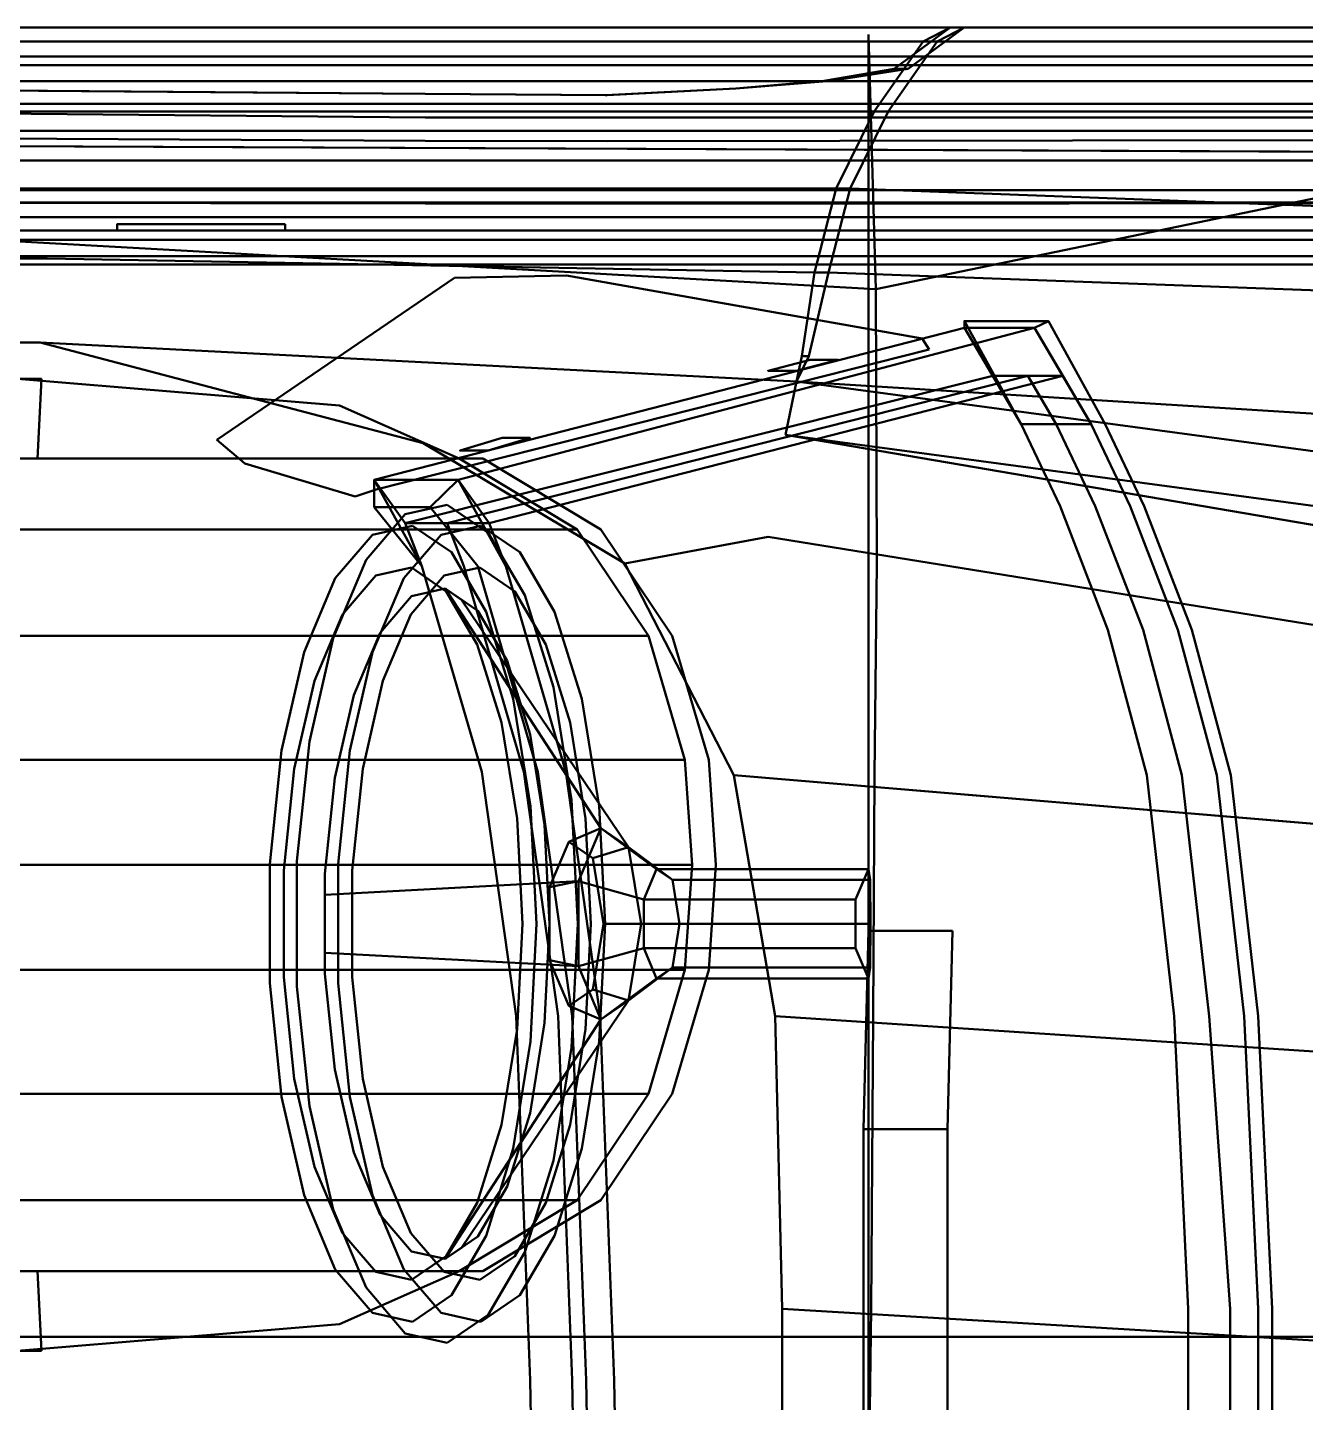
# Model space of a CAD drawing. Header units: inches. Extents: x 297.28 to 301.23, y -10.28 to -8.52.
# Drawn here: x 298.982 to 299.562, y -9.248 to -8.624 of the extents above; entities that cross this region are included whole.
import ezdxf

# ---------------------------------------------------------------- set-up
doc = ezdxf.new("R2010")
doc.units = ezdxf.units.IN
doc.header["$MEASUREMENT"] = 0
for name, color, linetype, lineweight in [('Ford-Aro-Volante-3D', 1, 'CONTINUOUS', 50), ('Ford-Butacas-3D', 5, 'CONTINUOUS', 50), ('Ford-chasis', 1, 'CONTINUOUS', 50), ('Ford-Cromados', 2, 'CONTINUOUS', 50), ('Ford-Eje-Volante-3D', 3, 'CONTINUOUS', 50), ('Ford-Fondo-3D', 6, 'CONTINUOUS', 50), ('Ford-Parabrisas-3D', 5, 'CONTINUOUS', 50), ('Ford-Plastic-Negro-3D', 6, 'CONTINUOUS', 50), ('Ford-Rayos-Volante-3D', 2, 'CONTINUOUS', 50), ('Ford-Tablero-3D', 30, 'CONTINUOUS', 50)]:
    doc.layers.add(name, color=color, linetype=linetype, lineweight=lineweight)

msp = doc.modelspace()

# ---------------------------------------------------------------- linework, layer by layer
at = {"layer": 'Ford-Aro-Volante-3D', "invisible_edges": 5}
for points in [[(299.1215, -8.87411, 0.70073), (299.13544, -8.86586, 0.69069), (299.15322, -8.84511, 0.74047), (299.13839, -8.8544, 0.74802)], [(299.15258, -8.87411, 0.68963), (299.13544, -8.86586, 0.69069), (299.15322, -8.84511, 0.74047), (299.16947, -8.8544, 0.73692)], [(299.13839, -8.8544, 0.74802), (299.15322, -8.84511, 0.74047), (299.17226, -8.84087, 0.7938), (299.15649, -8.85037, 0.79868)], [(299.16947, -8.8544, 0.73692), (299.15322, -8.84511, 0.74047), (299.17226, -8.84087, 0.7938), (299.18756, -8.85037, 0.78758)], [(299.15649, -8.85037, 0.79868), (299.17226, -8.84087, 0.7938), (299.19088, -8.8535, 0.84594), (299.17418, -8.86237, 0.84821)], [(299.18756, -8.85037, 0.78758), (299.17226, -8.84087, 0.7938), (299.19088, -8.8535, 0.84594), (299.20525, -8.86237, 0.83711)], [(299.13982, -8.87297, 0.75201), (299.13839, -8.8544, 0.74802), (299.15649, -8.85037, 0.79868), (299.15601, -8.86936, 0.79734)], [(299.15601, -8.86936, 0.79734), (299.15649, -8.85037, 0.79868), (299.17418, -8.86237, 0.84821), (299.17184, -8.8801, 0.84165)], [(299.17089, -8.87297, 0.74091), (299.16947, -8.8544, 0.73692), (299.18756, -8.85037, 0.78758), (299.18708, -8.86936, 0.78624)], [(299.18708, -8.86936, 0.78624), (299.18756, -8.85037, 0.78758), (299.20525, -8.86237, 0.83711), (299.20291, -8.8801, 0.83056)], [(299.12471, -8.8906, 0.7097), (299.1215, -8.87411, 0.70073), (299.13839, -8.8544, 0.74802), (299.13982, -8.87297, 0.75201)], [(299.15578, -8.8906, 0.6986), (299.15258, -8.87411, 0.68963), (299.16947, -8.8544, 0.73692), (299.17089, -8.87297, 0.74091)], [(299.17418, -8.86237, 0.84821), (299.19088, -8.8535, 0.84594), (299.20742, -8.8819, 0.89225), (299.18989, -8.88934, 0.8922)], [(299.20525, -8.86237, 0.83711), (299.19088, -8.8535, 0.84594), (299.20742, -8.8819, 0.89225), (299.22096, -8.88934, 0.88111)], [(299.17184, -8.8801, 0.84165), (299.17418, -8.86237, 0.84821), (299.18989, -8.88934, 0.8922), (299.18589, -8.90424, 0.88102)], [(299.20291, -8.8801, 0.83056), (299.20525, -8.86237, 0.83711), (299.22096, -8.88934, 0.88111), (299.21697, -8.90424, 0.86992)], [(299.10732, -8.90774, 0.66101), (299.12051, -8.90126, 0.64888), (299.13544, -8.86586, 0.69069), (299.1215, -8.87411, 0.70073)], [(299.13839, -8.90774, 0.64991), (299.12051, -8.90126, 0.64888), (299.13544, -8.86586, 0.69069), (299.15258, -8.87411, 0.68963)], [(299.15607, -8.88226, 0.74846), (299.13982, -8.87297, 0.75201), (299.15601, -8.86936, 0.79734), (299.17131, -8.87886, 0.79112)], [(299.17131, -8.87886, 0.79112), (299.15601, -8.86936, 0.79734), (299.17184, -8.8801, 0.84165), (299.1862, -8.88897, 0.83283)], [(299.15607, -8.88226, 0.74846), (299.17089, -8.87297, 0.74091), (299.18708, -8.86936, 0.78624), (299.17131, -8.87886, 0.79112)], [(299.17131, -8.87886, 0.79112), (299.18708, -8.86936, 0.78624), (299.20291, -8.8801, 0.83056), (299.1862, -8.88897, 0.83283)], [(299.11202, -8.9207, 0.67416), (299.10732, -8.90774, 0.66101), (299.1215, -8.87411, 0.70073), (299.12471, -8.8906, 0.7097)], [(299.14185, -8.89885, 0.70863), (299.12471, -8.8906, 0.7097), (299.13982, -8.87297, 0.75201), (299.15607, -8.88226, 0.74846)], [(299.14309, -8.9207, 0.66306), (299.13839, -8.90774, 0.64991), (299.15258, -8.87411, 0.68963), (299.15578, -8.8906, 0.6986)], [(299.14185, -8.89885, 0.70863), (299.15578, -8.8906, 0.6986), (299.17089, -8.87297, 0.74091), (299.15607, -8.88226, 0.74846)], [(299.1862, -8.88897, 0.83283), (299.17184, -8.8801, 0.84165), (299.18589, -8.90424, 0.88102), (299.19943, -8.91168, 0.86988)], [(299.1862, -8.88897, 0.83283), (299.20291, -8.8801, 0.83056), (299.21697, -8.90424, 0.86992), (299.19943, -8.91168, 0.86988)], [(299.18989, -8.88934, 0.8922), (299.20742, -8.8819, 0.89225), (299.22041, -8.92352, 0.92862), (299.20223, -8.92889, 0.92676)], [(299.22096, -8.88934, 0.88111), (299.20742, -8.8819, 0.89225), (299.22041, -8.92352, 0.92862), (299.2333, -8.92889, 0.91566)], [(299.1299, -8.92718, 0.67518), (299.11202, -8.9207, 0.67416), (299.12471, -8.8906, 0.7097), (299.14185, -8.89885, 0.70863)], [(299.1299, -8.92718, 0.67518), (299.14309, -8.9207, 0.66306), (299.15578, -8.8906, 0.6986), (299.14185, -8.89885, 0.70863)], [(299.18589, -8.90424, 0.88102), (299.18989, -8.88934, 0.8922), (299.20223, -8.92889, 0.92676), (299.19694, -8.93962, 0.91194)], [(299.21697, -8.90424, 0.86992), (299.22096, -8.88934, 0.88111), (299.2333, -8.92889, 0.91566), (299.22801, -8.93962, 0.90084)], [(299.0971, -8.95231, 0.63239), (299.10975, -8.94818, 0.61876), (299.12051, -8.90126, 0.64888), (299.10732, -8.90774, 0.66101)], [(299.12817, -8.95231, 0.62129), (299.10975, -8.94818, 0.61876), (299.12051, -8.90126, 0.64888), (299.13839, -8.90774, 0.64991)], [(299.10287, -8.96058, 0.64855), (299.0971, -8.95231, 0.63239), (299.10732, -8.90774, 0.66101), (299.11202, -8.9207, 0.67416)], [(299.13394, -8.96058, 0.63745), (299.12817, -8.95231, 0.62129), (299.13839, -8.90774, 0.64991), (299.14309, -8.9207, 0.66306)], [(299.19943, -8.91168, 0.86988), (299.18589, -8.90424, 0.88102), (299.19694, -8.93962, 0.91194), (299.20983, -8.94498, 0.89898)], [(299.19943, -8.91168, 0.86988), (299.21697, -8.90424, 0.86992), (299.22801, -8.93962, 0.90084), (299.20983, -8.94498, 0.89898)], [(299.12129, -8.96471, 0.65108), (299.10287, -8.96058, 0.64855), (299.11202, -8.9207, 0.67416), (299.1299, -8.92718, 0.67518)], [(299.12129, -8.96471, 0.65108), (299.13394, -8.96058, 0.63745), (299.14309, -8.9207, 0.66306), (299.1299, -8.92718, 0.67518)], [(299.20223, -8.92889, 0.92676), (299.22041, -8.92352, 0.92862), (299.2287, -8.97468, 0.95182), (299.2101, -8.97749, 0.9488)], [(299.2333, -8.92889, 0.91566), (299.22041, -8.92352, 0.92862), (299.2287, -8.97468, 0.95182), (299.24118, -8.97749, 0.9377)], [(299.19694, -8.93962, 0.91194), (299.20223, -8.92889, 0.92676), (299.2101, -8.97749, 0.9488), (299.20398, -8.98311, 0.93166)], [(299.22801, -8.93962, 0.90084), (299.2333, -8.92889, 0.91566), (299.24118, -8.97749, 0.9377), (299.23505, -8.98311, 0.92056)], [(299.20983, -8.94498, 0.89898), (299.19694, -8.93962, 0.91194), (299.20398, -8.98311, 0.93166), (299.21646, -8.98591, 0.91754)], [(299.20983, -8.94498, 0.89898), (299.22801, -8.93962, 0.90084), (299.23505, -8.98311, 0.92056), (299.21646, -8.98591, 0.91754)], [(299.09175, -9.00386, 0.61741), (299.10412, -9.00244, 0.60299), (299.10975, -8.94818, 0.61876), (299.0971, -8.95231, 0.63239)], [(299.09809, -9.0067, 0.63515), (299.09175, -9.00386, 0.61741), (299.0971, -8.95231, 0.63239), (299.10287, -8.96058, 0.64855)], [(299.12282, -9.00386, 0.60632), (299.10412, -9.00244, 0.60299), (299.10975, -8.94818, 0.61876), (299.12817, -8.95231, 0.62129)], [(299.12916, -9.0067, 0.62406), (299.12282, -9.00386, 0.60632), (299.12817, -8.95231, 0.62129), (299.13394, -8.96058, 0.63745)], [(299.11679, -9.00812, 0.63847), (299.09809, -9.0067, 0.63515), (299.10287, -8.96058, 0.64855), (299.12129, -8.96471, 0.65108)], [(299.11679, -9.00812, 0.63847), (299.12916, -9.0067, 0.62406), (299.13394, -8.96058, 0.63745), (299.12129, -8.96471, 0.65108)], [(299.20398, -8.98311, 0.93166), (299.2101, -8.97749, 0.9488), (299.21281, -9.03083, 0.95637), (299.2064, -9.03083, 0.93843)], [(299.2101, -8.97749, 0.9488), (299.2287, -8.97468, 0.95182), (299.23155, -9.03083, 0.95979), (299.21281, -9.03083, 0.95637)], [(299.24118, -8.97749, 0.9377), (299.2287, -8.97468, 0.95182), (299.23155, -9.03083, 0.95979), (299.24388, -9.03083, 0.94528)], [(299.23505, -8.98311, 0.92056), (299.24118, -8.97749, 0.9377), (299.24388, -9.03083, 0.94528), (299.23747, -9.03083, 0.92734)], [(299.21646, -8.98591, 0.91754), (299.20398, -8.98311, 0.93166), (299.2064, -9.03083, 0.93843), (299.21873, -9.03083, 0.92391)], [(299.21646, -8.98591, 0.91754), (299.23505, -8.98311, 0.92056), (299.23747, -9.03083, 0.92734), (299.21873, -9.03083, 0.92391)], [(299.09175, -9.05781, 0.61741), (299.10412, -9.05923, 0.60299), (299.10412, -9.00244, 0.60299), (299.09175, -9.00386, 0.61741)], [(299.12282, -9.05781, 0.60632), (299.10412, -9.05923, 0.60299), (299.10412, -9.00244, 0.60299), (299.12282, -9.00386, 0.60632)], [(299.09809, -9.05497, 0.63515), (299.09175, -9.05781, 0.61741), (299.09175, -9.00386, 0.61741), (299.09809, -9.0067, 0.63515)], [(299.11679, -9.05355, 0.63847), (299.09809, -9.05497, 0.63515), (299.09809, -9.0067, 0.63515), (299.11679, -9.00812, 0.63847)], [(299.11679, -9.05355, 0.63847), (299.12916, -9.05497, 0.62406), (299.12916, -9.0067, 0.62406), (299.11679, -9.00812, 0.63847)], [(299.12916, -9.05497, 0.62406), (299.12282, -9.05781, 0.60632), (299.12282, -9.00386, 0.60632), (299.12916, -9.0067, 0.62406)], [(299.21873, -9.03083, 0.92391), (299.2064, -9.03083, 0.93843), (299.20398, -9.07856, 0.93166), (299.21646, -9.07576, 0.91754)], [(299.2064, -9.03083, 0.93843), (299.21281, -9.03083, 0.95637), (299.2101, -9.08418, 0.9488), (299.20398, -9.07856, 0.93166)], [(299.21281, -9.03083, 0.95637), (299.23155, -9.03083, 0.95979), (299.2287, -9.08699, 0.95182), (299.2101, -9.08418, 0.9488)], [(299.21873, -9.03083, 0.92391), (299.23747, -9.03083, 0.92734), (299.23505, -9.07856, 0.92056), (299.21646, -9.07576, 0.91754)], [(299.24388, -9.03083, 0.94528), (299.23155, -9.03083, 0.95979), (299.2287, -9.08699, 0.95182), (299.24118, -9.08418, 0.9377)], [(299.23747, -9.03083, 0.92734), (299.24388, -9.03083, 0.94528), (299.24118, -9.08418, 0.9377), (299.23505, -9.07856, 0.92056)], [(299.10287, -9.10109, 0.64855), (299.0971, -9.10936, 0.63239), (299.09175, -9.05781, 0.61741), (299.09809, -9.05497, 0.63515)], [(299.0971, -9.10936, 0.63239), (299.10975, -9.11349, 0.61876), (299.10412, -9.05923, 0.60299), (299.09175, -9.05781, 0.61741)], [(299.12129, -9.09696, 0.65108), (299.10287, -9.10109, 0.64855), (299.09809, -9.05497, 0.63515), (299.11679, -9.05355, 0.63847)], [(299.12817, -9.10936, 0.62129), (299.10975, -9.11349, 0.61876), (299.10412, -9.05923, 0.60299), (299.12282, -9.05781, 0.60632)], [(299.12129, -9.09696, 0.65108), (299.13394, -9.10109, 0.63745), (299.12916, -9.05497, 0.62406), (299.11679, -9.05355, 0.63847)], [(299.13394, -9.10109, 0.63745), (299.12817, -9.10936, 0.62129), (299.12282, -9.05781, 0.60632), (299.12916, -9.05497, 0.62406)], [(299.21646, -9.07576, 0.91754), (299.20398, -9.07856, 0.93166), (299.19694, -9.12205, 0.91194), (299.20983, -9.11668, 0.89898)], [(299.21646, -9.07576, 0.91754), (299.23505, -9.07856, 0.92056), (299.22801, -9.12205, 0.90084), (299.20983, -9.11668, 0.89898)], [(299.20398, -9.07856, 0.93166), (299.2101, -9.08418, 0.9488), (299.20223, -9.13278, 0.92676), (299.19694, -9.12205, 0.91194)], [(299.23505, -9.07856, 0.92056), (299.24118, -9.08418, 0.9377), (299.2333, -9.13278, 0.91566), (299.22801, -9.12205, 0.90084)], [(299.2101, -9.08418, 0.9488), (299.2287, -9.08699, 0.95182), (299.22041, -9.13815, 0.92862), (299.20223, -9.13278, 0.92676)], [(299.24118, -9.08418, 0.9377), (299.2287, -9.08699, 0.95182), (299.22041, -9.13815, 0.92862), (299.2333, -9.13278, 0.91566)], [(299.11202, -9.14097, 0.67416), (299.10732, -9.15393, 0.66101), (299.0971, -9.10936, 0.63239), (299.10287, -9.10109, 0.64855)], [(299.1299, -9.13449, 0.67518), (299.11202, -9.14097, 0.67416), (299.10287, -9.10109, 0.64855), (299.12129, -9.09696, 0.65108)], [(299.1299, -9.13449, 0.67518), (299.14309, -9.14097, 0.66306), (299.13394, -9.10109, 0.63745), (299.12129, -9.09696, 0.65108)], [(299.14309, -9.14097, 0.66306), (299.13839, -9.15393, 0.64991), (299.12817, -9.10936, 0.62129), (299.13394, -9.10109, 0.63745)], [(299.10732, -9.15393, 0.66101), (299.12051, -9.16041, 0.64888), (299.10975, -9.11349, 0.61876), (299.0971, -9.10936, 0.63239)], [(299.13839, -9.15393, 0.64991), (299.12051, -9.16041, 0.64888), (299.10975, -9.11349, 0.61876), (299.12817, -9.10936, 0.62129)], [(299.20983, -9.11668, 0.89898), (299.19694, -9.12205, 0.91194), (299.18589, -9.15743, 0.88102), (299.19943, -9.14999, 0.86988)], [(299.20983, -9.11668, 0.89898), (299.22801, -9.12205, 0.90084), (299.21697, -9.15743, 0.86992), (299.19943, -9.14999, 0.86988)], [(299.19694, -9.12205, 0.91194), (299.20223, -9.13278, 0.92676), (299.18989, -9.17233, 0.8922), (299.18589, -9.15743, 0.88102)], [(299.22801, -9.12205, 0.90084), (299.2333, -9.13278, 0.91566), (299.22096, -9.17233, 0.88111), (299.21697, -9.15743, 0.86992)], [(299.20223, -9.13278, 0.92676), (299.22041, -9.13815, 0.92862), (299.20742, -9.17977, 0.89225), (299.18989, -9.17233, 0.8922)], [(299.2333, -9.13278, 0.91566), (299.22041, -9.13815, 0.92862), (299.20742, -9.17977, 0.89225), (299.22096, -9.17233, 0.88111)], [(299.14185, -9.16282, 0.70863), (299.12471, -9.17107, 0.7097), (299.11202, -9.14097, 0.67416), (299.1299, -9.13449, 0.67518)], [(299.14185, -9.16282, 0.70863), (299.15578, -9.17107, 0.6986), (299.14309, -9.14097, 0.66306), (299.1299, -9.13449, 0.67518)], [(299.12471, -9.17107, 0.7097), (299.1215, -9.18756, 0.70073), (299.10732, -9.15393, 0.66101), (299.11202, -9.14097, 0.67416)], [(299.15578, -9.17107, 0.6986), (299.15258, -9.18756, 0.68963), (299.13839, -9.15393, 0.64991), (299.14309, -9.14097, 0.66306)], [(299.19943, -9.14999, 0.86988), (299.18589, -9.15743, 0.88102), (299.17184, -9.18157, 0.84165), (299.1862, -9.1727, 0.83283)], [(299.19943, -9.14999, 0.86988), (299.21697, -9.15743, 0.86992), (299.20291, -9.18157, 0.83056), (299.1862, -9.1727, 0.83283)], [(299.1215, -9.18756, 0.70073), (299.13544, -9.19581, 0.69069), (299.12051, -9.16041, 0.64888), (299.10732, -9.15393, 0.66101)], [(299.15258, -9.18756, 0.68963), (299.13544, -9.19581, 0.69069), (299.12051, -9.16041, 0.64888), (299.13839, -9.15393, 0.64991)], [(299.18589, -9.15743, 0.88102), (299.18989, -9.17233, 0.8922), (299.17418, -9.1993, 0.84821), (299.17184, -9.18157, 0.84165)], [(299.21697, -9.15743, 0.86992), (299.22096, -9.17233, 0.88111), (299.20525, -9.1993, 0.83711), (299.20291, -9.18157, 0.83056)], [(299.15607, -9.17941, 0.74846), (299.13982, -9.1887, 0.75201), (299.12471, -9.17107, 0.7097), (299.14185, -9.16282, 0.70863)], [(299.15607, -9.17941, 0.74846), (299.17089, -9.1887, 0.74091), (299.15578, -9.17107, 0.6986), (299.14185, -9.16282, 0.70863)], [(299.13982, -9.1887, 0.75201), (299.13839, -9.20727, 0.74802), (299.1215, -9.18756, 0.70073), (299.12471, -9.17107, 0.7097)], [(299.17089, -9.1887, 0.74091), (299.16947, -9.20727, 0.73692), (299.15258, -9.18756, 0.68963), (299.15578, -9.17107, 0.6986)], [(299.1862, -9.1727, 0.83283), (299.17184, -9.18157, 0.84165), (299.15601, -9.19231, 0.79734), (299.17131, -9.18281, 0.79112)], [(299.1862, -9.1727, 0.83283), (299.20291, -9.18157, 0.83056), (299.18708, -9.19231, 0.78624), (299.17131, -9.18281, 0.79112)], [(299.18989, -9.17233, 0.8922), (299.20742, -9.17977, 0.89225), (299.19088, -9.20817, 0.84594), (299.17418, -9.1993, 0.84821)], [(299.22096, -9.17233, 0.88111), (299.20742, -9.17977, 0.89225), (299.19088, -9.20817, 0.84594), (299.20525, -9.1993, 0.83711)], [(299.17131, -9.18281, 0.79112), (299.15601, -9.19231, 0.79734), (299.13982, -9.1887, 0.75201), (299.15607, -9.17941, 0.74846)], [(299.17184, -9.18157, 0.84165), (299.17418, -9.1993, 0.84821), (299.15649, -9.2113, 0.79868), (299.15601, -9.19231, 0.79734)], [(299.17131, -9.18281, 0.79112), (299.18708, -9.19231, 0.78624), (299.17089, -9.1887, 0.74091), (299.15607, -9.17941, 0.74846)], [(299.20291, -9.18157, 0.83056), (299.20525, -9.1993, 0.83711), (299.18756, -9.2113, 0.78758), (299.18708, -9.19231, 0.78624)], [(299.13839, -9.20727, 0.74802), (299.15322, -9.21656, 0.74047), (299.13544, -9.19581, 0.69069), (299.1215, -9.18756, 0.70073)], [(299.16947, -9.20727, 0.73692), (299.15322, -9.21656, 0.74047), (299.13544, -9.19581, 0.69069), (299.15258, -9.18756, 0.68963)], [(299.15601, -9.19231, 0.79734), (299.15649, -9.2113, 0.79868), (299.13839, -9.20727, 0.74802), (299.13982, -9.1887, 0.75201)], [(299.18708, -9.19231, 0.78624), (299.18756, -9.2113, 0.78758), (299.16947, -9.20727, 0.73692), (299.17089, -9.1887, 0.74091)], [(299.17418, -9.1993, 0.84821), (299.19088, -9.20817, 0.84594), (299.17226, -9.2208, 0.7938), (299.15649, -9.2113, 0.79868)], [(299.20525, -9.1993, 0.83711), (299.19088, -9.20817, 0.84594), (299.17226, -9.2208, 0.7938), (299.18756, -9.2113, 0.78758)], [(299.15649, -9.2113, 0.79868), (299.17226, -9.2208, 0.7938), (299.15322, -9.21656, 0.74047), (299.13839, -9.20727, 0.74802)], [(299.18756, -9.2113, 0.78758), (299.17226, -9.2208, 0.7938), (299.15322, -9.21656, 0.74047), (299.16947, -9.20727, 0.73692)]]:
    msp.add_3dface(points, dxfattribs=at)
at = {"layer": 'Ford-Butacas-3D'}
for points, invisible_edges in [([(298.84183, -8.78373, 0.56003), (298.75961, -8.78373, 0.54477), (298.98818, -8.78373, 0.42625), (298.97735, -8.78373, 0.48963)], 1), ([(299.12343, -8.79578, 0.46974), (299.13425, -8.79578, 0.40637), (298.98818, -8.78373, 0.42625), (298.97735, -8.78373, 0.48963)], 3), ([(298.98818, -8.78373, 0.42625), (298.98644, -8.8199, 0.36481), (299.18845, -8.8199, 0.39932), (299.13425, -8.79578, 0.40637)], 12), ([(299.18845, -8.8199, 0.39932), (299.17763, -8.8199, 0.4627), (299.12343, -8.79578, 0.46974), (299.13425, -8.79578, 0.40637)], 13), ([(299.23115, -8.85204, 0.45961), (299.24198, -8.85204, 0.39623), (299.18845, -8.8199, 0.39932), (299.17763, -8.8199, 0.4627)], 5), ([(299.27434, -8.90026, 0.39769), (299.26351, -8.90026, 0.46106), (299.23115, -8.85204, 0.45961), (299.24198, -8.85204, 0.39623)], 5), ([(299.28003, -8.95652, 0.45981), (299.29086, -8.95652, 0.39643), (299.27434, -8.90026, 0.39769), (299.26351, -8.90026, 0.46106)], 5), ([(299.29415, -9.00409, 0.40107), (299.28332, -9.00409, 0.46445), (299.28003, -8.95652, 0.45981), (299.29086, -8.95652, 0.39643)], 5), ([(299.29415, -9.00409, 0.40107), (299.28332, -9.00409, 0.46445), (299.28003, -9.05167, 0.45981), (299.29086, -9.05167, 0.39643)], 5), ([(299.28003, -9.05167, 0.45981), (299.29086, -9.05167, 0.39643), (299.27434, -9.10793, 0.39769), (299.26351, -9.10793, 0.46106)], 5), ([(299.27434, -9.10793, 0.39769), (299.26351, -9.10793, 0.46106), (299.23115, -9.15615, 0.45961), (299.24198, -9.15615, 0.39623)], 5), ([(299.23115, -9.15615, 0.45961), (299.24198, -9.15615, 0.39623), (299.18845, -9.18829, 0.39932), (299.17763, -9.18829, 0.4627)], 5), ([(298.98818, -9.22446, 0.42625), (298.98644, -9.18829, 0.36481), (299.18845, -9.18829, 0.39932), (299.13425, -9.2124, 0.40637)], 12), ([(299.18845, -9.18829, 0.39932), (299.17763, -9.18829, 0.4627), (299.12343, -9.2124, 0.46974), (299.13425, -9.2124, 0.40637)], 13), ([(299.12343, -9.2124, 0.46974), (299.13425, -9.2124, 0.40637), (298.98818, -9.22446, 0.42625), (298.97735, -9.22446, 0.48963)], 3), ([(298.84183, -9.22446, 0.56003), (298.75961, -9.22446, 0.54477), (298.98818, -9.22446, 0.42625), (298.97735, -9.22446, 0.48963)], 1)]:
    msp.add_3dface(points, dxfattribs=dict(at, invisible_edges=invisible_edges))
for points in [[(298.97735, -8.78373, 0.48963), (298.97562, -8.8199, 0.42818), (299.17763, -8.8199, 0.4627), (299.12343, -8.79578, 0.46974)], [(298.97562, -8.8199, 0.42818), (299.17763, -8.8199, 0.4627), (299.23115, -8.85204, 0.45961), (298.87862, -8.85204, 0.39938)], [(299.23115, -8.85204, 0.45961), (298.87862, -8.85204, 0.39938), (298.86742, -8.90026, 0.39339), (299.26351, -8.90026, 0.46106)], [(298.86742, -8.90026, 0.39339), (299.26351, -8.90026, 0.46106), (299.28003, -8.95652, 0.45981), (298.85621, -8.95652, 0.3874)], [(299.28003, -8.95652, 0.45981), (298.85621, -8.95652, 0.3874), (298.85475, -9.00409, 0.39068), (299.28332, -9.00409, 0.46445)], [(299.28003, -9.05167, 0.45981), (298.85621, -9.05167, 0.3874), (298.85475, -9.00409, 0.39068), (299.28332, -9.00409, 0.46445)], [(298.86742, -9.10793, 0.39339), (299.26351, -9.10793, 0.46106), (299.28003, -9.05167, 0.45981), (298.85621, -9.05167, 0.3874)], [(299.23115, -9.15615, 0.45961), (298.87862, -9.15615, 0.39938), (298.86742, -9.10793, 0.39339), (299.26351, -9.10793, 0.46106)], [(298.97562, -9.18829, 0.42818), (299.17763, -9.18829, 0.4627), (299.23115, -9.15615, 0.45961), (298.87862, -9.15615, 0.39938)], [(298.97735, -9.22446, 0.48963), (298.97562, -9.18829, 0.42818), (299.17763, -9.18829, 0.4627), (299.12343, -9.2124, 0.46974)]]:
    msp.add_3dface(points, dxfattribs=at)
at = {"layer": 'Ford-chasis', "linetype": 'ByBlock'}
for points, invisible_edges in [([(298.99079, -8.63078, 0.74618), (298.83839, -8.63078, 0.7458), (298.83839, -8.62443, 0.70135), (298.99079, -8.62443, 0.70135)], 10), ([(298.83839, -8.62443, 0.70135), (298.99079, -8.62443, 0.70135), (298.99079, -8.64316, 0.4791), (298.83839, -8.64316, 0.4791)], 14), ([(298.99079, -8.63078, 0.74618), (299.3882, -8.63078, 0.74829), (299.40036, -8.62443, 0.7077), (298.99079, -8.62443, 0.70135)], 8), ([(299.40036, -8.62443, 0.7077), (298.99079, -8.62443, 0.70135), (298.99079, -8.64316, 0.4791), (299.37496, -8.64316, 0.4791)], 6), ([(299.40671, -8.62443, 0.7077), (299.84169, -8.63324, 0.58705), (299.80359, -8.64316, 0.4791), (299.38131, -8.64316, 0.4791)], 5), ([(299.86709, -8.62443, 0.7077), (299.40671, -8.62443, 0.7077), (299.39455, -8.63078, 0.74829), (299.86709, -8.63078, 0.7641)], 8), ([(299.86709, -8.63224, 0.59975), (299.84169, -8.63324, 0.58705), (299.40671, -8.62443, 0.7077), (299.86709, -8.62443, 0.7077)], 10), ([(298.83839, -8.66253, 0.77755), (298.99079, -8.66253, 0.7839), (298.99079, -8.63078, 0.74618), (298.83839, -8.63078, 0.7458)], 10), ([(299.3659, -8.66253, 0.79155), (298.99079, -8.66253, 0.7839), (298.99079, -8.63078, 0.74618), (299.3882, -8.63078, 0.74829)], 2), ([(299.39455, -8.63078, 0.74829), (299.86709, -8.63078, 0.7641), (299.86709, -8.66253, 0.80809), (299.37225, -8.66253, 0.79155)], 2), ([(298.99079, -8.64868, 0.42195), (298.99079, -8.64316, 0.4791), (298.83839, -8.64316, 0.4791), (298.77171, -8.64736, 0.43465)], 15), ([(298.99079, -8.64868, 0.42195), (298.85744, -8.65207, 0.39338), (298.77171, -8.64736, 0.43465), (298.99079, -8.64868, 0.42195)], 5), ([(298.99079, -8.64316, 0.4791), (299.37496, -8.64316, 0.4791), (299.34321, -8.64868, 0.42195), (298.99079, -8.64868, 0.42195)], 13), ([(299.38131, -8.64316, 0.4791), (299.34639, -8.64868, 0.41878), (299.30322, -8.65207, 0.38858), (299.80994, -8.65618, 0.3521)], 12), ([(299.38131, -8.64316, 0.4791), (299.80359, -8.64316, 0.4791), (299.80994, -8.64492, 0.46005), (299.80994, -8.65618, 0.3521)], 13), ([(298.99079, -8.64868, 0.42195), (299.24479, -8.65519, 0.36798), (299.16224, -8.65451, 0.36163), (298.85744, -8.65207, 0.39338)], 9), ([(299.16224, -8.65451, 0.35528), (299.16224, -8.66524, 0.29178), (298.85744, -8.6624, 0.31083), (298.85744, -8.65207, 0.38703)], 5), ([(299.34321, -8.64868, 0.42195), (299.30322, -8.65207, 0.39493), (299.24479, -8.65519, 0.36798), (298.99079, -8.64868, 0.42195)], 12), ([(299.30322, -8.65207, 0.38858), (299.45751, -8.66524, 0.29178), (299.24479, -8.66524, 0.29178), (299.24401, -8.65519, 0.36195)], 5), ([(299.80994, -8.66516, 0.29178), (299.80994, -8.65618, 0.3521), (299.30322, -8.65207, 0.38858), (299.45751, -8.66524, 0.29178)], 7), ([(299.24479, -8.66524, 0.29178), (299.24401, -8.65519, 0.36195), (299.16224, -8.65451, 0.35528), (299.16224, -8.66524, 0.29178)], 5), ([(298.99079, -8.69746, 0.79925), (298.83839, -8.69746, 0.79171), (298.83839, -8.66253, 0.77755), (298.99079, -8.66253, 0.7839)], 10), ([(299.16224, -8.66524, 0.29178), (299.16224, -8.67585, 0.25844), (298.85744, -8.67412, 0.27114), (298.85744, -8.6624, 0.31083)], 5), ([(298.99079, -8.69746, 0.79925), (299.34869, -8.69746, 0.81096), (299.3659, -8.66253, 0.79155), (298.99079, -8.66253, 0.7839)], 8), ([(299.24479, -8.67604, 0.25685), (299.24479, -8.66524, 0.29178), (299.16224, -8.66524, 0.29178), (299.16224, -8.67585, 0.25844)], 5), ([(299.45751, -8.66524, 0.29178), (299.45592, -8.67568, 0.26003), (299.24479, -8.67604, 0.25685), (299.24479, -8.66524, 0.29178)], 5), ([(299.86709, -8.66253, 0.80809), (299.37225, -8.66253, 0.79155), (299.35504, -8.69746, 0.81096), (299.86709, -8.71651, 0.83321)], 8), ([(299.80994, -8.67543, 0.26161), (299.80994, -8.66516, 0.29178), (299.45751, -8.66524, 0.29178), (299.45592, -8.67568, 0.26003)], 4), ([(299.16224, -8.67585, 0.25844), (299.16224, -8.70425, 0.2251), (298.85744, -8.70381, 0.23145), (298.85744, -8.67412, 0.27114)], 5), ([(299.24479, -8.70425, 0.2251), (299.24479, -8.67604, 0.25685), (299.16224, -8.67585, 0.25844), (299.16224, -8.70425, 0.2251)], 5), ([(299.45592, -8.67568, 0.26003), (299.45434, -8.70425, 0.2251), (299.24479, -8.70425, 0.2251), (299.24479, -8.67604, 0.25685)], 5), ([(299.80994, -8.70381, 0.23145), (299.80994, -8.67543, 0.26161), (299.45592, -8.67568, 0.26003), (299.45434, -8.70425, 0.2251)], 4), ([(298.83839, -8.72921, 0.79919), (298.99079, -8.72921, 0.80673), (298.99079, -8.69746, 0.79925), (298.83839, -8.69746, 0.79171)], 10), ([(299.33886, -8.73556, 0.8184), (298.99079, -8.72921, 0.80673), (298.99079, -8.69746, 0.79925), (299.34869, -8.69746, 0.81096)], 2), ([(299.35504, -8.69746, 0.81096), (299.86709, -8.71651, 0.83321), (299.86709, -8.75461, 0.8401), (299.34521, -8.73556, 0.8184)], 2), ([(298.98761, -8.76731, 0.80673), (298.99079, -8.72921, 0.80673), (298.83839, -8.72921, 0.79919), (298.83521, -8.76731, 0.79919)], 5), ([(299.33886, -8.73556, 0.8184), (299.33307, -8.7734, 0.8184), (298.98761, -8.76731, 0.80673), (298.99079, -8.72921, 0.80673)], 6), ([(299.86391, -8.78318, 0.8401), (299.86709, -8.75461, 0.8401), (299.34521, -8.73556, 0.8184), (299.33625, -8.7734, 0.8184)], 9), ([(298.83521, -8.76731, 0.79919), (298.83521, -8.76731, 0.77379), (298.98761, -8.76731, 0.78133), (298.98761, -8.76731, 0.80673)], 5), ([(298.98761, -8.76731, 0.80673), (299.33307, -8.7734, 0.8184), (299.33069, -8.78495, 0.81863)], 1), ([(298.98761, -8.76731, 0.80673), (299.32573, -8.80911, 0.81964), (299.16133, -8.81287, 0.82149)], 3), ([(298.98761, -8.76731, 0.80673), (299.33069, -8.78495, 0.81863), (299.32573, -8.80911, 0.81964)], 8), ([(298.98761, -8.76731, 0.78133), (298.98761, -8.76731, 0.80673), (299.16133, -8.81287, 0.82149), (299.16133, -8.81287, 0.79609)], 5), ([(299.33069, -8.78495, 0.81863), (299.86391, -8.81811, 0.83321), (299.86391, -8.78318, 0.8401), (299.33625, -8.7734, 0.8184)], 6), ([(299.32573, -8.80911, 0.81964), (299.86391, -8.88161, 0.80934), (299.86391, -8.85685, 0.81902), (299.33069, -8.78495, 0.81863)], 2), ([(299.86391, -8.85685, 0.81902), (299.33069, -8.78495, 0.81863), (299.33069, -8.78495, 0.81863), (299.86391, -8.81811, 0.83321)], 8), ([(299.32573, -8.80911, 0.81964), (299.31781, -8.85539, 0.83061), (299.25289, -8.86751, 0.83644), (299.16133, -8.81287, 0.82149)], 9), ([(299.31781, -8.85539, 0.83061), (299.59404, -8.89993, 0.82971), (299.59404, -8.85491, 0.81611), (299.32573, -8.80911, 0.81964)], 10), ([(299.86391, -8.88161, 0.80934), (299.59404, -8.85491, 0.81611), (299.32573, -8.80911, 0.81964)], 1), ([(299.16133, -8.81287, 0.82149), (299.16133, -8.81287, 0.79609), (299.25289, -8.86751, 0.81104), (299.25289, -8.86751, 0.83644)], 5), ([(299.30219, -8.96338, 0.87313), (299.25289, -8.86751, 0.83644), (299.31781, -8.85539, 0.83061)], 8), ([(299.59086, -8.98768, 0.86842), (299.30219, -8.96338, 0.87313), (299.31781, -8.85539, 0.83061), (299.59404, -8.89993, 0.82971)], 10), ([(299.25289, -8.86751, 0.81104), (299.25289, -8.86751, 0.83644), (299.30219, -8.96338, 0.87313), (299.30219, -8.96338, 0.84773)], 5), ([(299.30219, -8.96338, 0.84773), (299.30219, -8.96338, 0.87313), (299.32099, -9.07267, 0.90488), (299.32099, -9.07267, 0.87948)], 5), ([(299.32099, -9.07267, 0.90488), (299.32099, -9.07267, 0.87948), (299.32416, -9.20546, 0.89853), (299.32416, -9.20546, 0.92393)], 5), ([(299.32416, -9.20546, 0.89853), (299.32416, -9.20546, 0.92393), (299.32416, -9.39596, 0.93345), (299.32416, -9.39596, 0.90805)], 1)]:
    msp.add_3dface(points, dxfattribs=dict(at, invisible_edges=invisible_edges))
at = {"layer": 'Ford-chasis'}
for points in [[(300.08934, -8.70381, 0.2921), (300.05124, -8.71651, 0.2032), (298.69234, -8.71651, 0.2032), (298.62884, -8.70381, 0.2921)], [(300.05124, -8.71651, 0.2032), (300.05124, -10.07541, 0.2032), (298.69234, -10.07541, 0.2032), (298.69234, -8.71651, 0.2032)]]:
    msp.add_3dface(points, dxfattribs=at)
at = {"layer": 'Ford-chasis', "linetype": 'ByBlock'}
for points in [[(299.32099, -9.07267, 0.90488), (299.59086, -9.09042, 0.90017), (299.59086, -8.98768, 0.86842), (299.30219, -8.96338, 0.87313)], [(299.59086, -9.22133, 0.91922), (299.32416, -9.20546, 0.92393), (299.32099, -9.07267, 0.90488), (299.59086, -9.09042, 0.90017)], [(299.32416, -9.39596, 0.93345), (299.59086, -9.39596, 0.92875), (299.59086, -9.22133, 0.91922), (299.32416, -9.20546, 0.92393)]]:
    msp.add_3dface(points, dxfattribs=at)
at = {"layer": 'Ford-Cromados'}
for points in [[(298.90824, -8.64144, 0.17536), (299.68611, -8.64144, 0.17536), (299.68611, -8.63762, 0.1488), (298.90824, -8.63762, 0.1488)], [(298.90824, -8.63762, 0.1488), (299.68611, -8.63762, 0.1488), (299.68611, -8.64877, 0.12439), (298.90824, -8.64877, 0.12439)], [(298.90824, -8.65901, 0.19564), (299.68611, -8.65901, 0.19564), (299.68611, -8.64144, 0.17536), (298.90824, -8.64144, 0.17536)], [(298.90824, -8.64877, 0.12439), (299.68611, -8.64877, 0.12439), (299.68611, -8.67134, 0.10988), (298.90824, -8.67134, 0.10988)], [(298.90824, -8.68476, 0.2032), (299.68611, -8.68476, 0.2032), (299.68611, -8.65901, 0.19564), (298.90824, -8.65901, 0.19564)], [(298.90824, -8.67134, 0.10988), (299.68611, -8.67134, 0.10988), (299.68611, -8.69818, 0.10988), (298.90824, -8.69818, 0.10988)], [(298.90824, -8.71051, 0.19564), (299.68611, -8.71051, 0.19564), (299.68611, -8.68476, 0.2032), (298.90824, -8.68476, 0.2032)], [(298.90824, -8.69818, 0.10988), (299.68611, -8.69818, 0.10988), (299.68611, -8.72075, 0.12439), (298.90824, -8.72075, 0.12439)], [(298.90824, -8.72808, 0.17536), (299.68611, -8.72808, 0.17536), (299.68611, -8.71051, 0.19564), (298.90824, -8.71051, 0.19564)], [(299.09874, -8.71367, 0.1882), (299.02254, -8.71367, 0.1882), (299.02254, -8.71651, 0.2032), (299.09874, -8.71651, 0.2032)], [(298.90824, -8.72075, 0.12439), (299.68611, -8.72075, 0.12439), (299.68611, -8.7319, 0.1488), (298.90824, -8.7319, 0.1488)], [(298.90824, -8.7319, 0.1488), (299.68611, -8.7319, 0.1488), (299.68611, -8.72808, 0.17536), (298.90824, -8.72808, 0.17536)], [(299.4386, -8.76056, 0.84558), (299.40685, -8.76056, 0.84558), (299.40685, -8.75757, 0.82018), (299.44495, -8.75757, 0.82018)], [(299.17721, -8.82961, 1.1333), (299.13911, -8.82961, 1.1333), (299.40685, -8.76056, 0.84558), (299.4386, -8.76056, 0.84558)], [(299.13911, -8.82961, 1.1333), (299.40685, -8.76056, 0.84558), (299.41975, -8.7824, 0.84579), (299.15314, -8.84911, 1.144)], [(299.17721, -8.82961, 1.1333), (299.4386, -8.76056, 0.84558), (299.4515, -8.7824, 0.84579), (299.19124, -8.84911, 1.144)], [(299.33051, -8.78004, 0.93028), (299.31781, -8.78004, 0.92075), (299.33686, -8.77513, 0.89853), (299.34956, -8.77513, 0.90805)], [(299.4515, -8.7824, 0.84579), (299.41975, -8.7824, 0.84579), (299.15314, -8.84911, 1.144), (299.19124, -8.84911, 1.144)], [(299.43265, -8.80425, 0.846), (299.4644, -8.80425, 0.846), (299.4515, -8.7824, 0.84579), (299.41975, -8.7824, 0.84579)], [(299.19081, -8.81624, 1.07633), (299.17811, -8.81624, 1.0668), (299.19716, -8.81053, 1.04458), (299.20986, -8.81053, 1.0541)], [(299.13911, -8.84194, 1.16287), (299.16451, -8.84194, 1.16287), (299.17721, -8.82961, 1.1333), (299.13911, -8.82961, 1.1333)]]:
    msp.add_3dface(points, dxfattribs=at)
for points, invisible_edges in [([(299.40685, -8.76056, 0.84558), (299.40685, -8.75757, 0.82018), (299.43265, -8.80425, 0.8206), (299.43265, -8.80425, 0.846)], 4), ([(299.4386, -8.76056, 0.84558), (299.44495, -8.75757, 0.82018), (299.47075, -8.80425, 0.8206), (299.4644, -8.80425, 0.846)], 4), ([(299.43265, -8.80425, 0.846), (299.43265, -8.80425, 0.8206), (299.45026, -8.84147, 0.82876), (299.45026, -8.84147, 0.85416)], 5), ([(299.48201, -8.84147, 0.85416), (299.45026, -8.84147, 0.85416), (299.43265, -8.80425, 0.846), (299.4644, -8.80425, 0.846)], 1), ([(299.4644, -8.80425, 0.846), (299.47075, -8.80425, 0.8206), (299.48836, -8.84147, 0.82876), (299.48201, -8.84147, 0.85416)], 5), ([(299.13911, -8.84194, 1.16287), (299.13911, -8.82961, 1.1333), (299.16081, -8.86861, 1.15471), (299.16081, -8.86861, 1.18011)], 4), ([(299.16451, -8.84194, 1.16287), (299.17721, -8.82961, 1.1333), (299.19891, -8.86861, 1.15471), (299.18621, -8.86861, 1.18011)], 4), ([(299.18621, -8.86861, 1.18011), (299.16081, -8.86861, 1.18011), (299.13911, -8.84194, 1.16287), (299.16451, -8.84194, 1.16287)], 1), ([(299.47196, -8.8976, 0.87212), (299.50371, -8.8976, 0.87212), (299.48201, -8.84147, 0.85416), (299.45026, -8.84147, 0.85416)], 5), ([(299.45026, -8.84147, 0.85416), (299.45026, -8.84147, 0.82876), (299.47196, -8.8976, 0.84672), (299.47196, -8.8976, 0.87212)], 5), ([(299.48201, -8.84147, 0.85416), (299.48836, -8.84147, 0.82876), (299.51006, -8.8976, 0.84672), (299.50371, -8.8976, 0.87212)], 5), ([(299.15314, -8.84911, 1.144), (299.19124, -8.84911, 1.144), (299.19891, -8.86861, 1.15471), (299.16081, -8.86861, 1.15471)], 4), ([(299.19891, -8.86861, 1.15471), (299.16081, -8.86861, 1.15471), (299.18789, -8.96196, 1.17217), (299.22599, -8.96196, 1.17217)], 5), ([(299.18789, -8.96196, 1.19757), (299.21329, -8.96196, 1.19757), (299.18621, -8.86861, 1.18011), (299.16081, -8.86861, 1.18011)], 5), ([(299.16081, -8.86861, 1.15471), (299.16081, -8.86861, 1.18011), (299.18789, -8.96196, 1.19757), (299.18789, -8.96196, 1.17217)], 5), ([(299.19891, -8.86861, 1.15471), (299.18621, -8.86861, 1.18011), (299.21329, -8.96196, 1.19757), (299.22599, -8.96196, 1.17217)], 5), ([(299.52126, -8.96338, 0.89535), (299.48951, -8.96338, 0.89535), (299.47196, -8.8976, 0.87212), (299.50371, -8.8976, 0.87212)], 5), ([(299.47196, -8.8976, 0.84672), (299.47196, -8.8976, 0.87212), (299.48951, -8.96338, 0.89535), (299.48951, -8.96338, 0.87313)], 5), ([(299.51006, -8.8976, 0.84672), (299.50371, -8.8976, 0.87212), (299.52126, -8.96338, 0.89535), (299.52761, -8.96338, 0.87313)], 5), ([(299.18789, -8.96196, 1.17217), (299.18789, -8.96196, 1.19757), (299.20351, -9.07267, 1.20829), (299.20351, -9.07267, 1.18289)], 5), ([(299.18789, -8.96196, 1.17217), (299.22599, -8.96196, 1.17217), (299.24161, -9.07267, 1.18289), (299.20351, -9.07267, 1.18289)], 5), ([(299.22891, -9.07267, 1.20829), (299.20351, -9.07267, 1.20829), (299.18789, -8.96196, 1.19757), (299.21329, -8.96196, 1.19757)], 5), ([(299.22599, -8.96196, 1.17217), (299.21329, -8.96196, 1.19757), (299.22891, -9.07267, 1.20829), (299.24161, -9.07267, 1.18289)], 5), ([(299.48951, -8.96338, 0.87313), (299.48951, -8.96338, 0.89535), (299.50196, -9.07267, 0.9271), (299.50196, -9.07267, 0.90488)], 5), ([(299.50196, -9.07267, 0.9271), (299.53371, -9.07267, 0.9271), (299.52126, -8.96338, 0.89535), (299.48951, -8.96338, 0.89535)], 5), ([(299.52761, -8.96338, 0.87313), (299.52126, -8.96338, 0.89535), (299.53371, -9.07267, 0.9271), (299.54006, -9.07267, 0.90488)], 5), ([(299.20986, -9.23782, 1.21883), (299.23526, -9.23782, 1.21883), (299.22891, -9.07267, 1.20829), (299.20351, -9.07267, 1.20829)], 5), ([(299.24161, -9.07267, 1.18289), (299.20351, -9.07267, 1.18289), (299.20986, -9.23782, 1.19343), (299.24796, -9.23782, 1.19343)], 5), ([(299.20351, -9.07267, 1.20829), (299.20351, -9.07267, 1.18289), (299.20986, -9.23782, 1.19343), (299.20986, -9.23782, 1.21883)], 5), ([(299.22891, -9.07267, 1.20829), (299.24161, -9.07267, 1.18289), (299.24796, -9.23782, 1.19343), (299.23526, -9.23782, 1.21883)], 5), ([(299.54006, -9.20546, 0.94933), (299.50831, -9.20546, 0.94933), (299.50196, -9.07267, 0.9271), (299.53371, -9.07267, 0.9271)], 5), ([(299.50196, -9.07267, 0.9271), (299.50196, -9.07267, 0.90488), (299.50831, -9.20546, 0.92393), (299.50831, -9.20546, 0.94933)], 5), ([(299.53371, -9.07267, 0.9271), (299.54006, -9.07267, 0.90488), (299.54641, -9.20546, 0.92393), (299.54006, -9.20546, 0.94933)], 5), ([(299.54006, -9.39596, 0.95885), (299.50831, -9.39596, 0.95885), (299.50831, -9.20546, 0.94933), (299.54006, -9.20546, 0.94933)], 5), ([(299.50831, -9.20546, 0.92393), (299.50831, -9.20546, 0.94933), (299.50831, -9.39596, 0.95885), (299.50831, -9.39596, 0.93345)], 5), ([(299.54641, -9.20546, 0.92393), (299.54006, -9.20546, 0.94933), (299.54006, -9.39596, 0.95885), (299.54641, -9.39596, 0.93345)], 5), ([(299.20986, -9.23782, 1.19343), (299.24796, -9.23782, 1.19343), (299.25114, -9.39596, 1.19646), (299.21304, -9.39596, 1.19646)], 5), ([(299.23844, -9.39596, 1.22186), (299.21304, -9.39596, 1.22186), (299.20986, -9.23782, 1.21883), (299.23526, -9.23782, 1.21883)], 5), ([(299.20986, -9.23782, 1.19343), (299.20986, -9.23782, 1.21883), (299.21304, -9.39596, 1.22186), (299.21304, -9.39596, 1.19646)], 5), ([(299.24796, -9.23782, 1.19343), (299.23526, -9.23782, 1.21883), (299.23844, -9.39596, 1.22186), (299.25114, -9.39596, 1.19646)], 5)]:
    msp.add_3dface(points, dxfattribs=dict(at, invisible_edges=invisible_edges))
at = {"layer": 'Ford-Eje-Volante-3D'}
for points in [[(299.21872, -9.0143, 0.72564), (299.23175, -9.01155, 0.71491), (299.24189, -8.9875, 0.74331), (299.22741, -8.99369, 0.74998)], [(299.22741, -8.99369, 0.74998), (299.24189, -8.9875, 0.74331), (299.25454, -8.99608, 0.77873), (299.23826, -9.00105, 0.78034)], [(299.23175, -9.01155, 0.71491), (299.26144, -9.01981, 0.72253), (299.26723, -9.00607, 0.73876), (299.24189, -8.9875, 0.74331)], [(299.24189, -8.9875, 0.74331), (299.26723, -9.00607, 0.73876), (299.27446, -9.01098, 0.759), (299.25454, -8.99608, 0.77873)], [(299.23826, -9.00105, 0.78034), (299.25454, -8.99608, 0.77873), (299.26017, -9.03083, 0.79449), (299.24308, -9.03083, 0.79385)], [(299.25454, -8.99608, 0.77873), (299.27446, -9.01098, 0.759), (299.27768, -9.03083, 0.76801), (299.26017, -9.03083, 0.79449)], [(299.26144, -9.01981, 0.72253), (299.35749, -9.01981, 0.6905), (299.36329, -9.00607, 0.70673), (299.26723, -9.00607, 0.73876)], [(299.26723, -9.00607, 0.73876), (299.36329, -9.00607, 0.70673), (299.36416, -9.01098, 0.72696), (299.27446, -9.01098, 0.759)], [(299.21872, -9.04737, 0.72564), (299.23175, -9.05012, 0.71491), (299.23175, -9.01155, 0.71491), (299.21872, -9.0143, 0.72564)], [(299.23175, -9.05012, 0.71491), (299.26144, -9.04185, 0.72253), (299.26144, -9.01981, 0.72253), (299.23175, -9.01155, 0.71491)], [(299.27446, -9.01098, 0.759), (299.36416, -9.01098, 0.72696), (299.3642, -9.03083, 0.73597), (299.27768, -9.03083, 0.76801)], [(299.26144, -9.04185, 0.72253), (299.35749, -9.04185, 0.6905), (299.35749, -9.01981, 0.6905), (299.26144, -9.01981, 0.72253)], [(299.24308, -9.03083, 0.79385), (299.26017, -9.03083, 0.79449), (299.25454, -9.06559, 0.77873), (299.23826, -9.06062, 0.78034)], [(299.26017, -9.03083, 0.79449), (299.27768, -9.03083, 0.76801), (299.27446, -9.05069, 0.759), (299.25454, -9.06559, 0.77873)], [(299.27768, -9.03083, 0.76801), (299.3642, -9.03083, 0.73597), (299.36416, -9.05069, 0.72696), (299.27446, -9.05069, 0.759)], [(299.24189, -9.07417, 0.74331), (299.26723, -9.0556, 0.73876), (299.26144, -9.04185, 0.72253), (299.23175, -9.05012, 0.71491)], [(299.26723, -9.0556, 0.73876), (299.36329, -9.0556, 0.70673), (299.35749, -9.04185, 0.6905), (299.26144, -9.04185, 0.72253)], [(299.22741, -9.06798, 0.74998), (299.24189, -9.07417, 0.74331), (299.23175, -9.05012, 0.71491), (299.21872, -9.04737, 0.72564)], [(299.25454, -9.06559, 0.77873), (299.27446, -9.05069, 0.759), (299.26723, -9.0556, 0.73876), (299.24189, -9.07417, 0.74331)], [(299.27446, -9.05069, 0.759), (299.36416, -9.05069, 0.72696), (299.36329, -9.0556, 0.70673), (299.26723, -9.0556, 0.73876)], [(299.23826, -9.06062, 0.78034), (299.25454, -9.06559, 0.77873), (299.24189, -9.07417, 0.74331), (299.22741, -9.06798, 0.74998)]]:
    msp.add_3dface(points, dxfattribs=at)
at = {"layer": 'Ford-Eje-Volante-3D', "invisible_edges": 5}
for points in [[(299.23027, -9.03083, 0.75797), (299.21872, -9.0143, 0.72564), (299.22741, -8.99369, 0.74998), (299.23027, -9.03083, 0.75797)], [(299.23027, -9.03083, 0.75797), (299.22741, -8.99369, 0.74998), (299.23826, -9.00105, 0.78034), (299.23027, -9.03083, 0.75797)], [(299.23027, -9.03083, 0.75797), (299.23826, -9.00105, 0.78034), (299.24308, -9.03083, 0.79385), (299.23027, -9.03083, 0.75797)], [(299.23027, -9.03083, 0.75797), (299.21872, -9.04737, 0.72564), (299.21872, -9.0143, 0.72564), (299.23027, -9.03083, 0.75797)], [(299.23027, -9.03083, 0.75797), (299.22741, -9.06798, 0.74998), (299.21872, -9.04737, 0.72564), (299.23027, -9.03083, 0.75797)], [(299.23027, -9.03083, 0.75797), (299.23826, -9.06062, 0.78034), (299.22741, -9.06798, 0.74998), (299.23027, -9.03083, 0.75797)], [(299.23027, -9.03083, 0.75797), (299.24308, -9.03083, 0.79385), (299.23826, -9.06062, 0.78034), (299.23027, -9.03083, 0.75797)]]:
    msp.add_3dface(points, dxfattribs=at)
at = {"layer": 'Ford-Fondo-3D', "color": 6, "invisible_edges": 1}
msp.add_3dface([(299.36664, -8.74302, 0.79609), (299.80994, -8.68178, 0.26161), (299.80994, -8.65127, 0.61563)], dxfattribs=at)
at = {"layer": 'Ford-Fondo-3D', "invisible_edges": 2}
msp.add_3dface([(298.54755, -8.69746, 0.76653), (299.36664, -8.74302, 0.79609), (299.80994, -8.68178, 0.26161), (298.64187, -8.67686, 0.30133)], dxfattribs=at)
at = {"layer": 'Ford-Fondo-3D'}
for points in [[(298.64187, -8.67686, 0.30133), (298.64187, -10.11506, 0.30133), (299.80994, -10.11013, 0.26161), (299.80994, -8.68178, 0.26161)], [(298.59709, -9.26896, 0.53658), (299.79406, -9.26896, 0.53658), (299.79406, -9.21816, 0.30163), (298.64471, -9.21816, 0.30163)]]:
    msp.add_3dface(points, dxfattribs=at)
at = {"layer": 'Ford-Parabrisas-3D'}
for points, invisible_edges in [([(299.0678, -8.81135, 1.10808), (299.14001, -8.83398, 1.1303), (299.39084, -8.77048, 0.8636), (299.17563, -8.73799, 0.88583)], 5), ([(299.39084, -8.77048, 0.8636), (299.17563, -8.73799, 0.88583), (299.22643, -8.73682, 0.87265), (299.38766, -8.76545, 0.85408)], 1), ([(299.44853, -8.80425, 0.846), (299.43562, -8.7824, 0.84579), (299.17219, -8.84911, 1.144)], 8), ([(299.17986, -8.86861, 1.15471), (299.46613, -8.84147, 0.85416), (299.44853, -8.80425, 0.846), (299.17219, -8.84911, 1.144)], 5), ([(299.13049, -8.83716, 1.13665), (299.0805, -8.82217, 1.12395), (299.0678, -8.81135, 1.10808), (299.14001, -8.83398, 1.1303)], 4), ([(299.48784, -8.8976, 0.87212), (299.20694, -8.96196, 1.17217), (299.17986, -8.86861, 1.15471), (299.46613, -8.84147, 0.85416)], 5), ([(299.20694, -8.96196, 1.17217), (299.50539, -8.96338, 0.89535), (299.48784, -8.8976, 0.87212), (299.20694, -8.96196, 1.17217)], 5), ([(299.51784, -9.07267, 0.9271), (299.22256, -9.07267, 1.18289), (299.20694, -8.96196, 1.17217), (299.50539, -8.96338, 0.89535)], 5), ([(299.22891, -9.23782, 1.19343), (299.52736, -9.20546, 0.94933), (299.51784, -9.07267, 0.9271), (299.22256, -9.07267, 1.18289)], 5), ([(299.52736, -9.39596, 0.95885), (299.23209, -9.39596, 1.19646), (299.22891, -9.23782, 1.19343), (299.52736, -9.20546, 0.94933)], 5)]:
    msp.add_3dface(points, dxfattribs=dict(at, invisible_edges=invisible_edges))
at = {"layer": 'Ford-Plastic-Negro-3D'}
for points in [[(299.38131, -8.64316, 0.4791), (299.37496, -8.64316, 0.4791), (299.40036, -8.62443, 0.7077), (299.40671, -8.62443, 0.7077)], [(299.40036, -8.62443, 0.7077), (299.40671, -8.62443, 0.7077), (299.39455, -8.63078, 0.74829), (299.3882, -8.63078, 0.74829)], [(299.39455, -8.63078, 0.74829), (299.3882, -8.63078, 0.74829), (299.3659, -8.66253, 0.79155), (299.37225, -8.66253, 0.79155)], [(299.34321, -8.64868, 0.42195), (299.34639, -8.64868, 0.41878), (299.38131, -8.64316, 0.4791), (299.37496, -8.64316, 0.4791)], [(298.85744, -8.65207, 0.39338), (298.85744, -8.65207, 0.38703), (299.16224, -8.65451, 0.35528), (299.16224, -8.65451, 0.36163)], [(299.24479, -8.65519, 0.36798), (299.24401, -8.65519, 0.36195), (299.30322, -8.65207, 0.38858), (299.30322, -8.65207, 0.39493)], [(299.30322, -8.65207, 0.38858), (299.30322, -8.65207, 0.39493), (299.34321, -8.64868, 0.42195), (299.34639, -8.64868, 0.41878)], [(299.16224, -8.65451, 0.35528), (299.16224, -8.65451, 0.36163), (299.24479, -8.65519, 0.36798), (299.24401, -8.65519, 0.36195)], [(299.3659, -8.66253, 0.79155), (299.37225, -8.66253, 0.79155), (299.35504, -8.69746, 0.81096), (299.34869, -8.69746, 0.81096)], [(299.35504, -8.69746, 0.81096), (299.34869, -8.69746, 0.81096), (299.33886, -8.73556, 0.8184), (299.34521, -8.73556, 0.8184)], [(299.33886, -8.73556, 0.8184), (299.34521, -8.73556, 0.8184), (299.33625, -8.7734, 0.8184), (299.33307, -8.7734, 0.8184)], [(299.33625, -8.7734, 0.8184), (299.33307, -8.7734, 0.8184), (299.33069, -8.78495, 0.81863)], [(299.36113, -9.49327, 0.63974), (299.36113, -9.12402, 0.63974), (299.36327, -9.03401, 0.69432), (299.36327, -9.58328, 0.69432)], [(299.40137, -9.03401, 0.69432), (299.36327, -9.03401, 0.69432), (299.36113, -9.12402, 0.63974), (299.39923, -9.12402, 0.63974)], [(299.36113, -9.12402, 0.63974), (299.39923, -9.12402, 0.63974), (299.39923, -9.49327, 0.63974), (299.36113, -9.49327, 0.63974)]]:
    msp.add_3dface(points, dxfattribs=at)
at = {"layer": 'Ford-Rayos-Volante-3D'}
for points in [[(299.25454, -8.99608, 0.77873), (299.24189, -8.9875, 0.74331), (299.17131, -8.87886, 0.79112), (299.17875, -8.88391, 0.81197)], [(299.23175, -9.01155, 0.71491), (299.23175, -9.05012, 0.71491), (299.11679, -9.04402, 0.63847), (299.11679, -9.01765, 0.63847)], [(299.24189, -9.07417, 0.74331), (299.25454, -9.06559, 0.77873), (299.17875, -9.17775, 0.81197), (299.17131, -9.18281, 0.79112)]]:
    msp.add_3dface(points, dxfattribs=at)
at = {"layer": 'Ford-Tablero-3D'}
for points, invisible_edges in [([(299.36664, -10.0489, 0.79609), (299.36664, -8.74302, 0.79609), (299.36327, -8.62761, 0.69432), (299.36327, -10.16431, 0.69432)], 1), ([(299.36718, -8.86751, 0.81104), (299.36718, -9.95298, 0.81104), (299.36664, -10.0489, 0.79609), (299.36664, -8.74302, 0.79609)], 5), ([(299.36605, -9.85711, 0.84773), (299.36605, -8.96338, 0.84773), (299.36718, -8.86751, 0.81104), (299.36718, -9.95298, 0.81104)], 5), ([(299.36544, -9.07267, 0.87948), (299.36544, -9.74782, 0.87948), (299.36605, -9.85711, 0.84773), (299.36605, -8.96338, 0.84773)], 5), ([(299.36451, -9.61503, 0.89853), (299.36451, -9.20546, 0.89853), (299.36544, -9.07267, 0.87948), (299.36544, -9.74782, 0.87948)], 5), ([(299.36226, -9.39596, 0.90805), (299.36451, -9.20546, 0.89853), (299.36451, -9.61503, 0.89853)], 2)]:
    msp.add_3dface(points, dxfattribs=dict(at, invisible_edges=invisible_edges))

doc.saveas('drawing.dxf')
